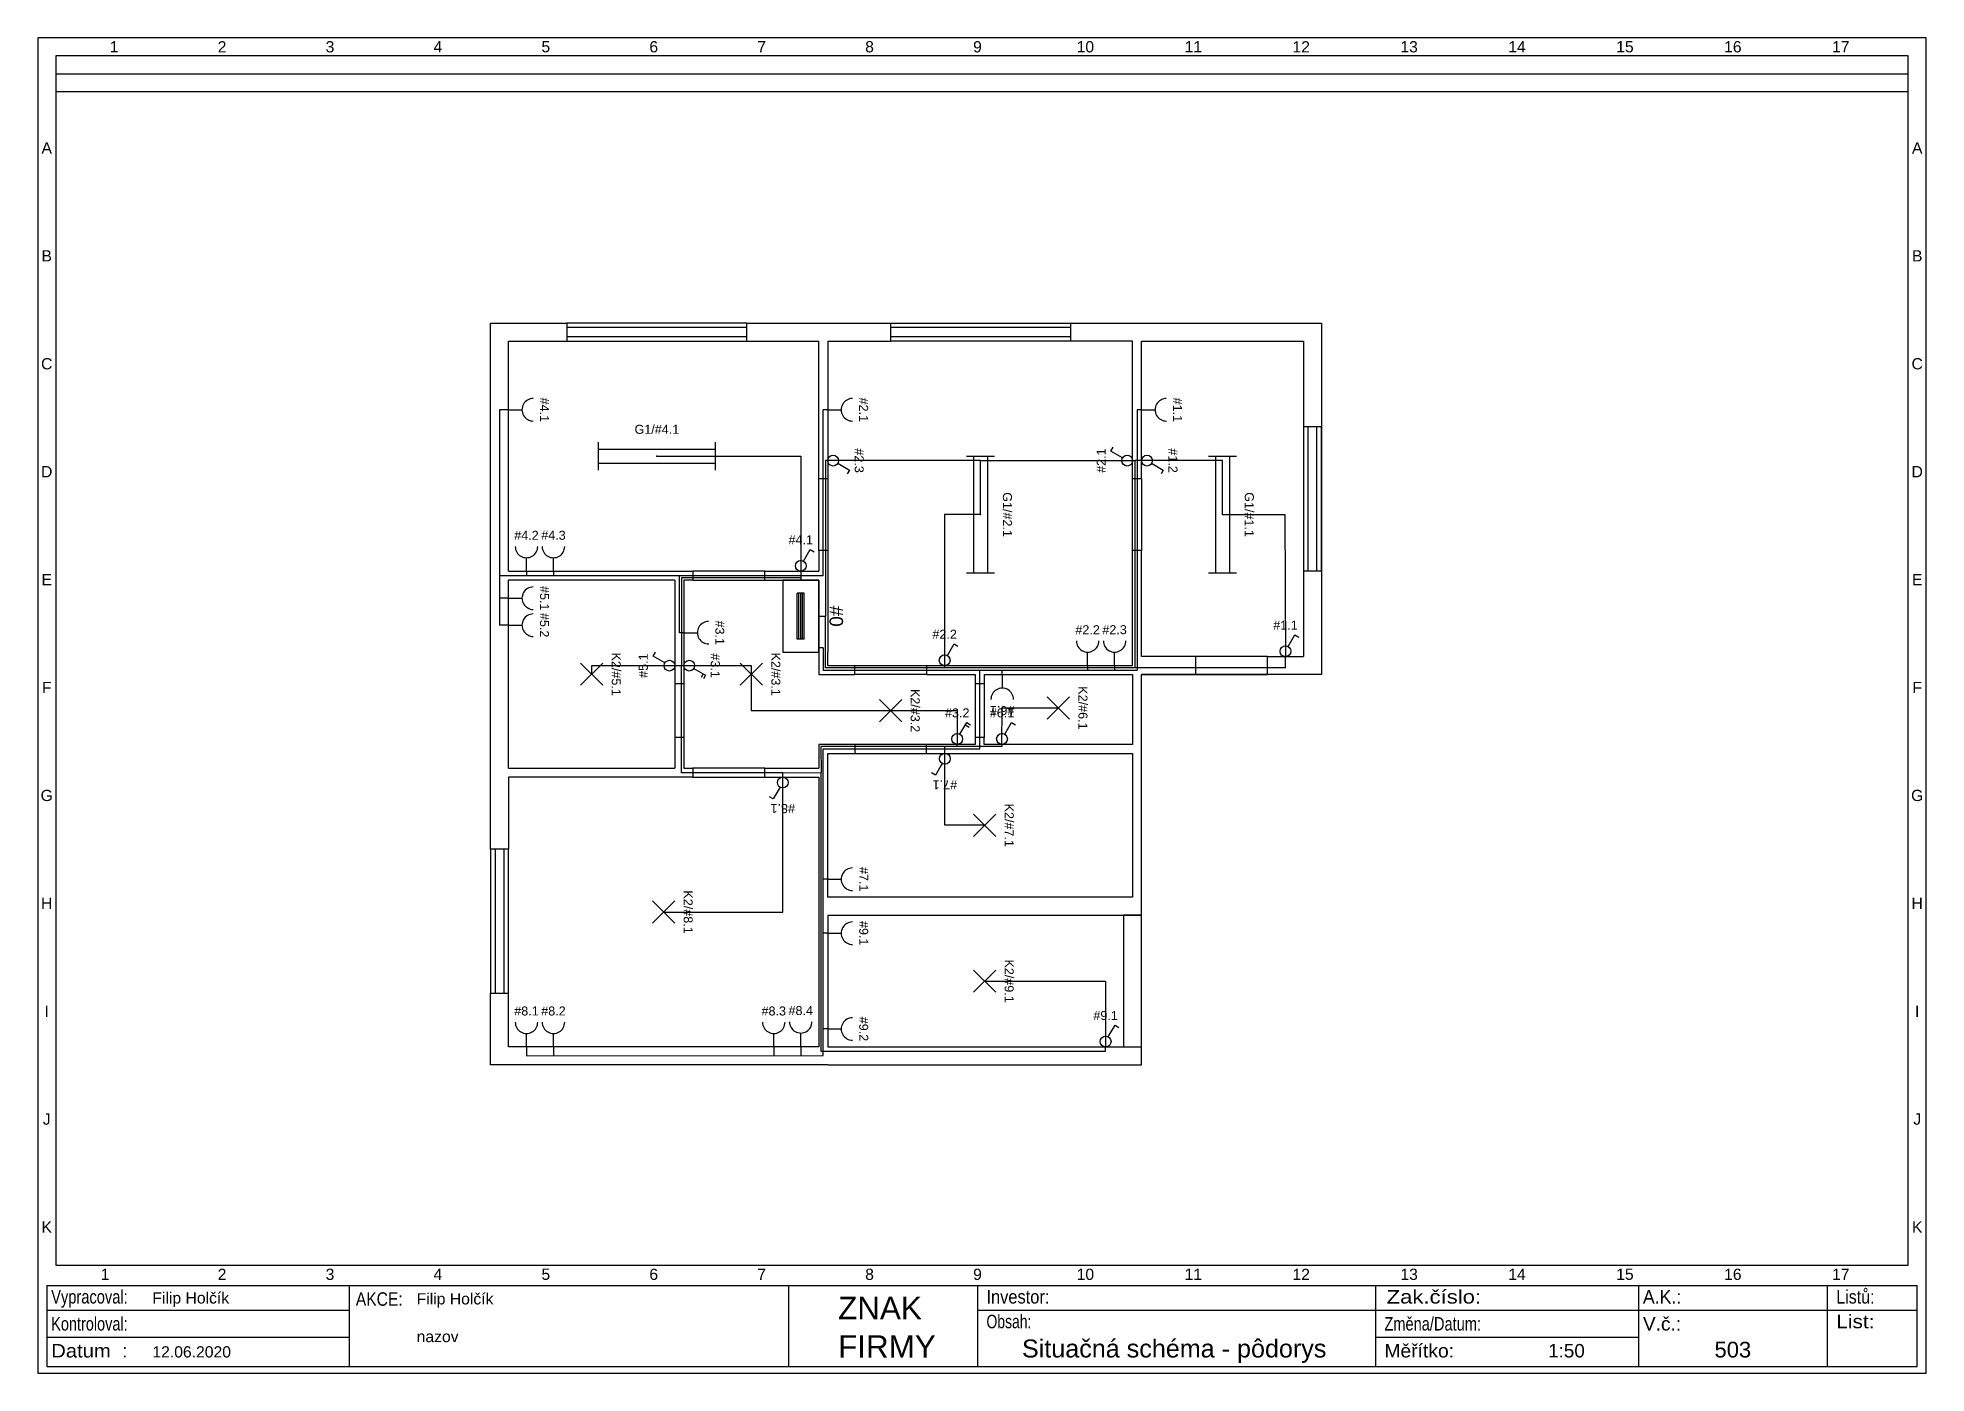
# Model space of a CAD drawing. Header units: millimetres. Extents: x -7235 to 13765, y -6528 to 8322.
import ezdxf
from ezdxf.enums import TextEntityAlignment as Align

# ---------------------------------------------------------------- set-up
doc = ezdxf.new("R2010")
doc.units = ezdxf.units.MM
for name, color, linetype in [('dvere', 6, 'Continuous'), ('EL1', 7, 'Continuous'), ('EL2', 3, 'Continuous'), ('EL3', 4, 'Continuous'), ('FIRMA', 7, 'Continuous'), ('okna', 5, 'Continuous'), ('rozvody', 1, 'Continuous'), ('RÁMEČEK', 3, 'Continuous'), ('svetlarozvody', 2, 'Continuous')]:
    doc.layers.add(name, color=color, linetype=linetype)
doc.styles.get("Standard").update_dxf_attribs({"font": 'arial.ttf'})

# ---------------------------------------------------------------- blocks, each defined once
blk = doc.blocks.new('a3_pole')
at = {"layer": 'RÁMEČEK', "linetype": 'Continuous'}
for p, q in [((-418, 19.5), (-2, 19.5)), ((-253, 19.5), (-253, 1.5)), ((-211, 19.5), (-211, 1.5)), ((-122.5, 19.5), (-122.5, 1.5)), ((-64, 19.5), (-64, 1.5)), ((-22, 19.5), (-22, 1.5))]:
    blk.add_line(p, q, dxfattribs=at)
at = {"layer": 'RÁMEČEK'}
blk.add_line((-350.75, 19.5), (-350.75, 1.5), dxfattribs=at)
for points in [[(-420, 0), (0, 0), (0, 297), (-420, 297)], [(-416, 293), (-416, 24), (-4, 24), (-4, 293)]]:
    blk.add_lwpolyline(points, close=True, dxfattribs=at)
at = {"layer": 'RÁMEČEK', "color": 7, "linetype": 'Continuous'}
for points in [[(-416, 289), (-4, 289)], [(-4, 285), (-416, 285)], [(-418, 14), (-350.75, 14)], [(-122.5, 14), (-64, 14)], [(-418, 8), (-350.75, 8)], [(-122.5, 8), (-64, 8)]]:
    blk.add_lwpolyline(points, dxfattribs=at)
at = {"layer": 'RÁMEČEK', "linetype": 'Continuous'}
for points in [[(-418, 19.5), (-418, 1.5), (-2, 1.5), (-2, 19.5)], [(-64, 14), (-22, 14)], [(-22, 14), (-2, 14)]]:
    blk.add_lwpolyline(points, dxfattribs=at)
at = {"layer": 'RÁMEČEK'}
blk.add_lwpolyline([(-211, 14), (-122.5, 14)], dxfattribs=at)
at = {"layer": 'FIRMA', "color": 7, "linetype": 'Continuous'}
for s, p in [('ZNAK', (-242, 12)), ('FIRMY', (-242, 3.428571))]:
    blk.add_text(s, height=5, dxfattribs=at).set_placement(p)
at = {"layer": 'RÁMEČEK', "color": 7, "linetype": 'Continuous'}
for s, p in [('1', (-403, 295)), ('2', (-379, 295)), ('3', (-355, 295)), ('4', (-331, 295)), ('5', (-307, 295)), ('6', (-283, 295)), ('7', (-259, 295)), ('8', (-235, 295)), ('9', (-211, 295)), ('10', (-187, 295)), ('11', (-163, 295)), ('12', (-139, 295)), ('13', (-115, 295)), ('14', (-91, 295)), ('15', (-67, 295)), ('16', (-43, 295)), ('17', (-19, 295)), ('A', (-418, 272.5)), ('A', (-2, 272.5)), ('B', (-418, 248.5)), ('B', (-2, 248.5)), ('C', (-418, 224.5)), ('C', (-2, 224.5)), ('D', (-418, 200.5)), ('D', (-2, 200.5)), ('E', (-418, 176.5)), ('E', (-2, 176.5)), ('F', (-418, 152.5)), ('F', (-2, 152.5)), ('G', (-418, 128.5)), ('G', (-2, 128.5)), ('H', (-418, 104.5)), ('H', (-2, 104.5)), ('I', (-418, 80.5)), ('I', (-2, 80.5)), ('J', (-418, 56.5)), ('J', (-2, 56.5)), ('K', (-418, 32.5)), ('K', (-2, 32.5)), ('1', (-405, 22)), ('2', (-379, 22)), ('3', (-355, 22)), ('4', (-331, 22)), ('5', (-307, 22)), ('6', (-283, 22)), ('7', (-259, 22)), ('8', (-235, 22)), ('9', (-211, 22)), ('10', (-187, 22)), ('11', (-163, 22)), ('12', (-139, 22)), ('13', (-115, 22)), ('14', (-91, 22)), ('15', (-67, 22)), ('16', (-43, 22)), ('17', (-19, 22))]:
    blk.add_text(s, height=2.5, dxfattribs=at).set_placement(p, align=Align.MIDDLE)
for s, width, p, p2 in [('Vypracoval:', 0.776386, (-417, 15.5), (-400, 15.5)), ('AKCE:', 0.828991, (-349.25462, 15), (-338.828334, 15)), ('Investor:', 0.871064, (-209, 15.5), (-195, 15.5)), ('Zak.číslo:', 1.17106, (-120, 15.5), (-99, 15.5)), ('A.K.:', 0.935721, (-63, 15.5), (-54.5, 15.5)), ('Listů:', 0.848553, (-20, 15.5), (-11.5, 15.5)), ('Kontroloval:', 0.768131, (-417, 9.5), (-400, 9.5)), ('Obsah:', 0.740068, (-209, 10), (-199, 10)), ('Změna/Datum:', 0.775719, (-120.5, 9.5), (-99, 9.5)), ('V.č.:', 1.013831, (-63, 9.5), (-54.5, 9.5)), ('List:', 1.105875, (-20, 10), (-11.5, 10)), ('Datum  :', 1.073438, (-417, 3.5), (-400, 3.5)), ('Měřítko:', 1.023974, (-120.5, 3.5), (-105, 3.5))]:
    blk.add_text(s, height=3, dxfattribs=dict(at, width=width)).set_placement(p, p2, align=Align.FIT)
for tag, p, height in [('VYP', (-394.5, 15.5), 2.5), ('RADEK_1', (-335.724175, 15.3), 2.5), ('INVESTOR', (-191.5, 15.5), 2), ('RADEK_2', (-335.724175, 11.109185), 2.5), ('KONT', (-394.5, 9.5), 2.5), ('RADEK_3', (-335.724175, 6.909185), 2.5), ('DATE', (-394.5, 3.5), 2.5), ('RADEK_4', (-335.724175, 2.709185), 2.5)]:
    blk.add_attdef(tag, p, '', height=height, dxfattribs=at)
for tag, p in [('ZC', (-80, 15.5)), ('ZMENA', (-80, 9.5)), ('MERITKO', (-80, 3.5))]:
    blk.add_attdef(tag, text='', height=3, dxfattribs=at).set_placement(p, align=Align.CENTER)
at = {"layer": 'RÁMEČEK', "linetype": 'Continuous'}
for tag, height, p in [('AC', 3.5, (-39.25, 15)), ('OBSAH', 4, (-167.25, 3.5)), ('VC', 3.5, (-43, 3.5))]:
    blk.add_attdef(tag, text='', height=height, dxfattribs=at).set_placement(p, align=Align.CENTER)
at = {"layer": 'RÁMEČEK', "color": 7, "linetype": 'Continuous'}
blk.add_attdef('LISTU', text='', height=2.5, dxfattribs=at).set_placement((-4, 15.5), align=Align.RIGHT)
at = {"layer": 'RÁMEČEK', "linetype": 'Continuous'}
blk.add_attdef('LIST', text='', height=4, dxfattribs=at).set_placement((-4, 3.5), align=Align.RIGHT)
blk = doc.blocks.new('ELJR11')
at = {"layer": 'EL2', "linetype": 'Continuous'}
for p, q in [((0.821573, 0.597184), (0.178427, 0.597184)), ((0.178427, 0.597184), (0.178427, 0.399725)), ((0.821573, 0.549328), (0.178427, 0.549328)), ((0.821573, 0.597184), (0.821573, 0.399725)), ((0.821573, 0.499748), (0.178427, 0.499748)), ((0.821573, 0.45103), (0.178427, 0.45103)), ((0.821573, 0.399725), (0.178427, 0.399725))]:
    blk.add_line(p, q, dxfattribs=at)
at = {"layer": 'EL3', "linetype": 'Continuous'}
for p, q in [((1, 1), (0, 1)), ((0, 1), (0, 0)), ((1, 0), (1, 1)), ((0, 0), (1, 0))]:
    blk.add_line(p, q, dxfattribs=at)
at = {"layer": 'EL1', "linetype": 'Continuous', "flags": 1}
blk.add_attdef('ZARIZENI', (0.5, 0.5), '', height=0.2, dxfattribs=at)
at = {"layer": 'EL2'}
blk.add_attdef('POPIS', text='', height=0.3, dxfattribs=at).set_placement((0.5, 1.3), align=Align.CENTER)
blk = doc.blocks.new('ELJZ1')
at = {"layer": 'EL2', "linetype": 'Continuous'}
blk.add_line((0, 0), (0, 3), dxfattribs=at)
blk.add_arc((0, 5.5), 2.5, 180, 0.4405, dxfattribs=at)
at = {"layer": 'EL1', "linetype": 'Continuous', "flags": 8}
blk.add_attdef('POPIS', text='', height=2, dxfattribs=at).set_placement((0, 8), align=Align.MIDDLE)
at = {"layer": 'EL1', "linetype": 'Continuous', "flags": 1}
blk.add_attdef('ZARIZENI', (0, 2.4), '', height=2, dxfattribs=at)
at = {"layer": 'EL1', "flags": 8}
blk.add_attdef('DRUH', (3, 3.5), '', height=1.7, dxfattribs=at)
blk = doc.blocks.new('ELJL33')
at = {"layer": 'EL3', "linetype": 'Continuous'}
for p, q in [((-2.474874, -2.474874), (2.474874, 2.474874)), ((-2.474874, 2.474874), (2.474874, -2.474874))]:
    blk.add_line(p, q, dxfattribs=at)
at = {"layer": 'EL1', "flags": 8}
blk.add_attdef('POPIS', text='', height=2, dxfattribs=at).set_placement((0, 5.5), align=Align.MIDDLE)
at = {"layer": 'EL1', "linetype": 'Continuous', "flags": 1}
blk.add_attdef('SVITIDLO', (0, 0), '', height=2, dxfattribs=at)
blk = doc.blocks.new('ELJL2')
at = {"layer": 'EL3', "linetype": 'Continuous'}
for p, q in [((-6.5, -1.56), (-6.5, 1.56)), ((-6.5, 0.78), (6.5, 0.78)), ((6.5, 1.56), (6.5, -1.56)), ((-6.5, -0.78), (6.5, -0.78))]:
    blk.add_line(p, q, dxfattribs=at)
at = {"layer": 'EL3'}
blk.add_point((0, 0), dxfattribs=at)
at = {"layer": 'EL1', "flags": 8}
blk.add_attdef('POPIS', text='', height=1, dxfattribs=at).set_placement((0, 3), align=Align.MIDDLE)
at = {"layer": 'EL1', "linetype": 'Continuous', "flags": 1}
blk.add_attdef('SVITIDLO', (0, 0), '', height=2, dxfattribs=at)
blk = doc.blocks.new('ELJQ1')
at = {"linetype": 'Continuous'}
blk.add_point((0, 2.4), dxfattribs=at)
at = {"layer": 'EL2', "linetype": 'Continuous'}
for p, q in [((0.6, 2.239246), (2.099998, 4.837314)), ((2.099998, 4.837314), (2.96603, 4.337314))]:
    blk.add_line(p, q, dxfattribs=at)
blk.add_circle((0, 1.2), 1.2, dxfattribs=at)
at = {"layer": 'EL1', "linetype": 'Continuous', "flags": 8}
blk.add_attdef('POPIS', text='', height=2, dxfattribs=at).set_placement((0, 7), align=Align.MIDDLE)
at = {"layer": 'EL1', "linetype": 'Continuous', "flags": 1}
blk.add_attdef('ZARIZENI', (0, 1.2), '', height=2, dxfattribs=at)
at = {"layer": 'EL1', "flags": 8}
blk.add_attdef('DRUH', (2, 0.5), '', height=1.7, dxfattribs=at)
blk = doc.blocks.new('ELJQ26')
at = {"layer": 'EL2', "linetype": 'Continuous'}
for p, q in [((0.6, 2.239246), (2.099998, 4.837314)), ((1.799998, 4.317699), (2.66603, 3.817699)), ((2.099998, 4.837314), (2.96603, 4.337314))]:
    blk.add_line(p, q, dxfattribs=at)
blk.add_circle((0, 1.2), 1.2, dxfattribs=at)
blk.add_point((0, 2.4), dxfattribs=at)
at = {"layer": 'EL1', "linetype": 'Continuous', "flags": 8}
blk.add_attdef('POPIS', text='', height=2, dxfattribs=at).set_placement((0, 7), align=Align.MIDDLE)
at = {"layer": 'EL1', "linetype": 'Continuous', "flags": 1}
blk.add_attdef('ZARIZENI', (0, 1.2), '', height=2, dxfattribs=at)
at = {"layer": 'EL1', "flags": 8}
blk.add_attdef('DRUH', (2, 0.5), '', height=1.7, dxfattribs=at)

msp = doc.modelspace()

# ---------------------------------------------------------------- linework, layer by layer
for p, q in [((-2200, 5150), (-1350, 5150)), ((-2200, -700), (-2200, 5150)), ((650, 5150), (2250, 5150)), ((4250, 5150), (5040, 5150)), ((5040, 5150), (7040, 5150)), ((7040, 5150), (7040, 1240)), ((-2000, 4950), (-1350, 4950)), ((-2000, 2390), (-2000, 4950)), ((650, 4950), (1450, 4950)), ((1450, 3420), (1450, 4950)), ((1550, 4950), (2250, 4950)), ((1550, 4950), (1550, 3420)), ((4940, 4950), (4250, 4950)), ((4940, 3420), (4940, 4950)), ((5040, 3420), (5040, 4950)), ((5040, 4950), (6840, 4950)), ((6840, 4950), (6840, 1440)), ((1450, 2620), (1450, 2390)), ((1550, 2620), (1550, 1490)), ((4940, 1340), (4940, 2620)), ((5040, 1440), (5040, 2620)), ((-2000, 2390), (50, 2390)), ((850, 2390), (1450, 2390)), ((-2000, 200), (-2000, 2290)), ((-150, 2290), (-2000, 2290)), ((-150, 2290), (-150, 200)), ((50, 2290), (-50, 2290)), ((-50, 2290), (-50, 200)), ((850, 2290), (1450, 2290)), ((1450, 2290), (1450, 1490)), ((1450, 1490), (1450, 1240)), ((1550, 1340), (1550, 1490)), ((1550, 1340), (1850, 1340)), ((2650, 1340), (4940, 1340)), ((5640, 1440), (5040, 1440)), ((6440, 1440), (6840, 1440)), ((1450, 1240), (1850, 1240)), ((2650, 1240), (3190, 1240)), ((3190, 1240), (3190, 1140)), ((3290, 1240), (4940, 1240)), ((3290, 1240), (3290, 1140)), ((4940, 1240), (4940, 465)), ((5040, -1435), (5040, 1240)), ((7040, 1240), (5040, 1240)), ((5040, 1240), (5640, 1240)), ((3190, 465), (1450, 465)), ((1450, 465), (1450, 200)), ((3190, 540), (3190, 465)), ((3290, 465), (3290, 540)), ((4940, 465), (3290, 465)), ((1550, 365), (4940, 365)), ((1550, -1235), (1550, 365)), ((4940, 365), (4940, -1235)), ((-2000, 200), (-150, 200)), ((-2000, 100), (-2000, -700)), ((50, 100), (-2000, 100)), ((-50, 200), (50, 200)), ((850, 200), (1450, 200)), ((850, 100), (1450, 100)), ((1450, 100), (1450, -2900)), ((4940, -1235), (1550, -1235)), ((1550, -1435), (5040, -1435)), ((1550, -1435), (1550, -2900)), ((-2200, -3100), (-2200, -2300)), ((-2000, -2900), (-2000, -2300)), ((1450, -2900), (-2000, -2900)), ((1550, -2900), (5040, -2900)), ((5040, -3100), (5040, -2900)), ((1550, -3100), (-2200, -3100)), ((1550, -3100), (5040, -3100))]:
    msp.add_line(p, q)
at = {"layer": 'dvere'}
for p, q in [((1450, 2620), (1450, 3420)), ((1450, 3420), (1550, 3420)), ((1550, 3420), (1550, 2620)), ((4940, 2620), (4940, 3420)), ((4940, 3420), (5040, 3420)), ((5040, 3420), (5040, 2620)), ((1550, 2620), (1450, 2620)), ((5040, 2620), (4940, 2620)), ((850, 2390), (50, 2390)), ((50, 2390), (50, 2290)), ((850, 2290), (850, 2390)), ((50, 2290), (850, 2290)), ((1850, 1340), (2650, 1340)), ((1850, 1240), (1850, 1340)), ((2650, 1340), (2650, 1240)), ((6440, 1440), (5640, 1440)), ((5640, 1440), (5640, 1240)), ((6440, 1240), (6440, 1440)), ((-150, 1140), (-50, 1140)), ((-150, 1140), (-150, 540)), ((-50, 1140), (-50, 540)), ((2650, 1240), (1850, 1240)), ((3190, 1140), (3290, 1140)), ((3190, 1140), (3190, 540)), ((3290, 1140), (3290, 540)), ((5640, 1240), (6440, 1240)), ((-50, 540), (-150, 540)), ((2650, 465), (1850, 465)), ((1850, 465), (1850, 365)), ((2650, 365), (2650, 465)), ((3290, 540), (3190, 540)), ((1850, 365), (2650, 365)), ((850, 200), (50, 200)), ((50, 200), (50, 100)), ((50, 100), (850, 100)), ((850, 100), (850, 200)), ((5040, -1435), (4840, -1435)), ((4840, -1435), (4840, -2900)), ((5040, -2900), (5040, -1435)), ((4840, -2900), (5040, -2900))]:
    msp.add_line(p, q, dxfattribs=at)
at = {"layer": 'okna'}
for p, q in [((650, 5150), (-1350, 5150)), ((-1350, 5150), (-1350, 4950)), ((650, 5100), (-1350, 5100)), ((650, 4950), (650, 5150)), ((2250, 4950), (2250, 5150)), ((2250, 5150), (4250, 5150)), ((4250, 5100), (2250, 5100)), ((4250, 5150), (4250, 4950)), ((-1350, 5000), (650, 5000)), ((-1350, 4950), (650, 4950)), ((2250, 5000), (4250, 5000)), ((4250, 4950), (2250, 4950)), ((7040, 3995), (6840, 3995)), ((6840, 3995), (6840, 2395)), ((6890, 3995), (6890, 2395)), ((6990, 2395), (6990, 3995)), ((7040, 2395), (7040, 3995)), ((6840, 2395), (7040, 2395)), ((-2000, -700), (-2200, -700)), ((-2200, -700), (-2200, -2300)), ((-2150, -700), (-2150, -2300)), ((-2050, -2300), (-2050, -700)), ((-2000, -2300), (-2000, -700)), ((-2200, -2300), (-2000, -2300))]:
    msp.add_line(p, q, dxfattribs=at)
at = {"layer": 'rozvody'}
for p, q in [((-2100, 4185), (-2100, 1790)), ((-2000, 4185), (-2100, 4185)), ((1500, 2340), (1500, 4185)), ((1550, 4185), (1500, 4185)), ((5040, 4185), (4990, 4185)), ((4990, 4185), (4990, 1290)), ((1250, 2340), (-2100, 2340)), ((-1800, 2390), (-1800, 2340)), ((-1500, 2390), (-1500, 2340)), ((-100, 1706), (-100, 2340)), ((1250, 2340), (1250, 2290)), ((1500, 2340), (1250, 2340)), ((-2000, 2090), (-2100, 2090)), ((-2000, 1790), (-2100, 1790)), ((-50, 1706), (-100, 1706)), ((1500, 1540), (1450, 1540)), ((1500, 1540), (1500, 1290)), ((1500, 1290), (4990, 1290)), ((3240, 415), (3240, 1290)), ((3490, 1240), (3490, 1290)), ((4440, 1340), (4440, 1290)), ((4740, 1340), (4740, 1290)), ((1500, -2996), (1500, 415)), ((1500, 415), (3240, 415)), ((1550, -1035), (1500, -1035)), ((1550, -1635), (1500, -1635)), ((1550, -2700), (1500, -2700)), ((-1800, -2900), (-1800, -3000)), ((-1500, -2900), (-1500, -3000)), ((950, -2900), (950, -2997)), ((1250, -2895), (1250, -2996)), ((-1800, -3000), (1500, -2996))]:
    msp.add_line(p, q, dxfattribs=at)
at = {"layer": 'svetlarozvody'}
for p, q in [((-350, 3670), (1250, 3670)), ((1250, 3670), (1250, 2390)), ((1550, 3620), (1525, 3621)), ((1525, 3621), (1525, 1890)), ((3250, 3620), (1550, 3620)), ((3250, 3020), (3250, 3620)), ((3250, 3620), (4940, 3620)), ((4940, 3620), (4965, 3620)), ((4965, 3620), (4965, 1315)), ((5940, 3620), (4965, 3620)), ((5940, 3020), (5940, 3620)), ((3250, 3020), (2850, 3020)), ((2850, 3020), (2850, 1340)), ((5940, 3020), (6632, 3020)), ((6632, 3020), (6640, 1440)), ((-75, 2315), (-75, 1340)), ((1250, 2315), (-75, 2315)), ((1250, 2390), (1250, 2290)), ((1450, 1890), (1525, 1890)), ((1525, 1315), (1525, 1890)), ((-1075, 1245), (-1075, 1340)), ((-1075, 1340), (-150, 1340)), ((-150, 1340), (-50, 1340)), ((-75, 150), (-75, 1340)), ((-50, 1340), (700, 1340)), ((700, 1340), (700, 1245)), ((1550, 1315), (1525, 1315)), ((6641, 1315), (1550, 1315)), ((2850, 1340), (2850, 1315)), ((6641, 1315), (6640, 1440)), ((700, 1245), (700, 840)), ((700, 840), (2250, 840)), ((2250, 840), (2990, 840)), ((2990, 840), (2990, 465)), ((3487, 465), (3490, 870)), ((3490, 870), (4115, 870)), ((3487, 440), (1475, 440)), ((1475, 440), (1477, 153)), ((2853, -435), (2853, 440)), ((2990, 440), (2990, 465)), ((3487, 465), (3487, 440)), ((1052, 150), (-75, 150)), ((1050, 100), (1050, 150)), ((1050, -1400), (1050, 100)), ((1052, 150), (1475, 153)), ((1475, 153), (1475, -2948)), ((3295, -435), (2853, -435)), ((-275, -1400), (1050, -1400)), ((3295, -2168), (4640, -2168)), ((4640, -2168), (4640, -2900)), ((4640, -2948), (4640, -2900)), ((1475, -2948), (4640, -2948))]:
    msp.add_line(p, q, dxfattribs=at)

# ---------------------------------------------------------------- block references
at = {"layer": 'EL1', "xscale": 50, "yscale": 50, "zscale": 50}
msp.add_blockref('a3_pole', (13765, -6528), dxfattribs=at).add_auto_attribs({'VYP': 'Filip Holčík', 'DATE': '12.06.2020', 'RADEK_1': 'Filip Holčík', 'RADEK_3': 'nazov', 'OBSAH': 'Situačná schéma - pôdorys', 'MERITKO': '1:50', 'VC': '503'})
at = {"layer": 'EL3', "xscale": 100, "yscale": 100, "zscale": 100}
msp.add_blockref('ELJL2', (-350, 3670), dxfattribs=at).add_auto_attribs({'POPIS': 'G1/#4.1'})
at = {"layer": 'EL3', "rotation": 270}
for name, p, xscale, yscale, zscale, values in [('ELJL2', (3250, 3020), 100, 100, 100, {'POPIS': 'G1/#2.1'}), ('ELJL2', (5940, 3020), 100, 100, 100, {'POPIS': 'G1/#1.1'}), ('ELJL33', (-1075, 1245), 50, 50, 50, {'POPIS': 'K2/#5.1'}), ('ELJL33', (700, 1245), 50, 50, 50, {'POPIS': 'K2/#3.1'}), ('ELJL33', (2250, 840), 50, 50, 50, {'POPIS': 'K2/#3.2'}), ('ELJL33', (4115, 870), 50, 50, 50, {'POPIS': 'K2/#6.1'}), ('ELJL33', (3295, -435), 50, 50, 50, {'POPIS': 'K2/#7.1'}), ('ELJL33', (-275, -1400), 50, 50, 50, {'POPIS': 'K2/#8.1'}), ('ELJL33', (3295, -2168), 50, 50, 50, {'POPIS': 'K2/#9.1'})]:
    msp.add_blockref(name, p, dxfattribs=dict(at, xscale=xscale, yscale=yscale, zscale=zscale)).add_auto_attribs(values)
at = {"layer": 'okna', "xscale": 50, "yscale": 50, "zscale": 50}
for p, rotation, values in [((-2000, 4185), 270, {'POPIS': '#4.1'}), ((1550, 4185), 270, {'POPIS': '#2.1'}), ((5040, 4185), 270, {'POPIS': '#1.1'}), ((-2000, 2090), 270, {'POPIS': '#5.1'}), ((-2000, 1790), 270, {'POPIS': '#5.2'}), ((-50, 1706), 270, {'POPIS': '#3.1'}), ((3490, 1240), 180, {'POPIS': '#6.1'}), ((1550, -1035), 270, {'POPIS': '#7.1'}), ((1550, -1635), 270, {'POPIS': '#9.1'}), ((1550, -2700), 270, {'POPIS': '#9.2'})]:
    msp.add_blockref('ELJZ1', p, dxfattribs=dict(at, rotation=rotation)).add_auto_attribs(values)
for p, values in [((-1800, 2390), {'POPIS': '#4.2'}), ((-1500, 2390), {'POPIS': '#4.3'}), ((4440, 1340), {'POPIS': '#2.2'}), ((4740, 1340), {'POPIS': '#2.3'}), ((-1800, -2900), {'POPIS': '#8.1'}), ((-1500, -2900), {'POPIS': '#8.2'}), ((950, -2900), {'POPIS': '#8.3'}), ((1250, -2895), {'POPIS': '#8.4'})]:
    msp.add_blockref('ELJZ1', p, dxfattribs=at).add_auto_attribs(values)
at = {"layer": 'okna'}
ref = msp.add_blockref('ELJR11', (1050, 2290), dxfattribs=dict(at, xscale=800, yscale=400, rotation=270))
ref.add_attrib('POPIS', '#0', dxfattribs={"layer": 'EL2', "color": 12, "height": 150, "rotation": 270}).set_placement((1570, 1890), align=Align.CENTER)
at = {"layer": 'svetlarozvody', "xscale": 50, "yscale": 50, "zscale": 50}
for name, p, rotation, values in [('ELJQ1', (1550, 3620), 270, {'POPIS': '#2.3'}), ('ELJQ1', (4940, 3620), 90, {'POPIS': '#2.1'}), ('ELJQ1', (5040, 3620), 270, {'POPIS': '#1.2'}), ('ELJQ1', (-150, 1340), 90, {'POPIS': '#5.1'}), ('ELJQ26', (-50, 1340), 269.9999999999997, {'POPIS': '#3.1'}), ('ELJQ1', (2853, 365), 180, {'POPIS': '#7.1'}), ('ELJQ1', (1050, 100), 180, {'POPIS': '#8.1'})]:
    msp.add_blockref(name, p, dxfattribs=dict(at, rotation=rotation)).add_auto_attribs(values)
for name, p, values in [('ELJQ1', (1250, 2390), {'POPIS': '#4.1'}), ('ELJQ1', (2850, 1340), {'POPIS': '#2.2'}), ('ELJQ1', (6640, 1440), {'POPIS': '#1.1'}), ('ELJQ26', (2990, 465), {'POPIS': '#3.2'}), ('ELJQ1', (3488, 465), {'POPIS': '#6.1'}), ('ELJQ1', (4640, -2900), {'POPIS': '#9.1'})]:
    msp.add_blockref(name, p, dxfattribs=at).add_auto_attribs(values)

doc.saveas('drawing.dxf')
